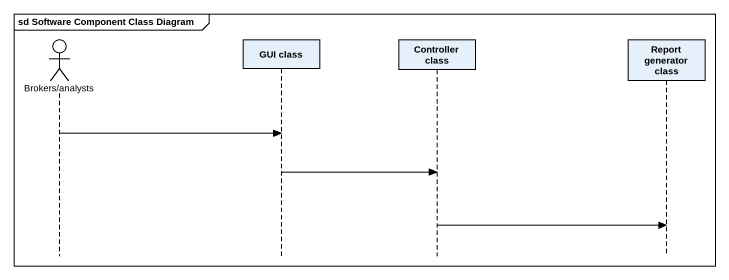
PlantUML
@startuml
mainframe sd Software Component Class Diagram
hide footbox
actor "Brokers/analysts" as Brokers_analysts
participant "GUI class" as GUI_class
participant "Controller class" as Controller_class
participant "Report generator class" as Report_generator_class

Brokers_analysts -> GUI_class
GUI_class -> Controller_class
Controller_class -> Report_generator_class
@enduml
